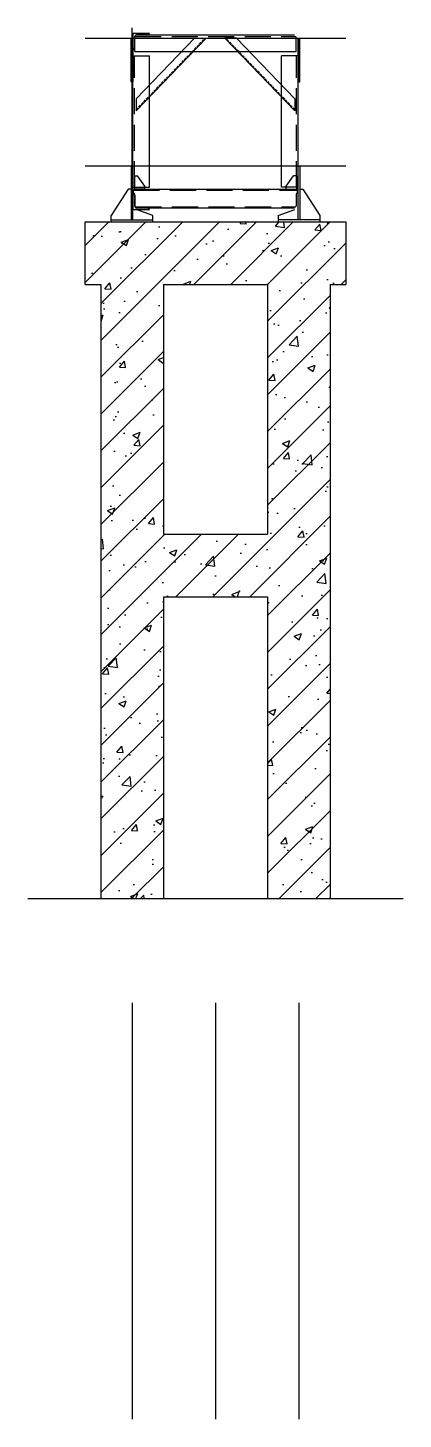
# Model space of a CAD drawing. Extents: x 23521 to 169118, y -86502 to 21244.
# Drawn here: x 54721 to 58321, y -28326 to -14962 of the extents above; entities that cross this region are included whole.
import ezdxf

# ---------------------------------------------------------------- set-up
doc = ezdxf.new("R2010")
doc.units = 0
doc.header["$LTSCALE"] = 1000
doc.header["$MEASUREMENT"] = 0
doc.linetypes.add('DASH', pattern=[0.35, 0.25, -0.1])
doc.layers.add('AXIS', color=3, linetype='Continuous')
doc.layers.add('DOTE', color=1, linetype='Continuous')

msp = doc.modelspace()

# ---------------------------------------------------------------- hatches: boundary and pattern name
h = msp.add_hatch()
h.set_pattern_fill('钢筋混凝土', color=256, scale=100, style=0)
h.set_pattern_definition([(45, (0, -3735.23), (-176.7767, 176.7767), []), (50, (0, -3735.2), (717.26, -62.752), [75, -825]), (355, (0, -3735.2), (-138.751, 752.192), [60, -660]), (100.4514, (59.8, -3740.45), (578.509, 689.4395), [63.74, -701.142]), (46.1842, (0, -3535.2), (1067.241, -165.519), [112.5, -1237.5]), (96.6356, (88.9, -3549), (934.663, 974.118), [95.61, -1051.713]), (351.1842, (0, -3535.2), (934.662, 974.119), [90, -990]), (21, (100, -3585.2), (596.907, -402.619), [75, -825]), (326, (100, -3585.2), (243.315, 725.15), [60, -660]), (71.4514, (149.74, -3618.8), (840.223, 322.5305), [63.74, -701.142]), (37.5, (0, -3735.23), (12.1599, 332.8939), [0, -652, 0, -670, 0, -662.5]), (7.5, (0, -3735.23), (263.0695, 394.4117), [0, -382, 0, -637, 0, -252.5]), (327.5, (-223, -3735.23), (533.8224, -22.5549), [0, -250, 0, -780, 0, -1035]), (317.5, (-323, -3735.23), (583.186, 100.105), [0, -325, 0, -518, 0, -735])])
h.paths.add_polyline_path([(55420.6, -23325.9), (56020.6, -23325.9), (56020.6, -20425.9), (57020.6, -20425.9), (57020.6, -23325.9), (57620.6, -23325.9), (57620.6, -17425.9), (57770.6, -17425.9), (57770.6, -16825.9), (55270.6, -16825.9), (55270.6, -17425.9), (55420.6, -17425.9)])
h.paths.add_polyline_path([(56020.6, -17425.9), (56020.6, -19825.9), (57020.6, -19825.9), (57020.6, -17425.9)], flags=17)

# ---------------------------------------------------------------- linework, layer by layer
at = {"color": 4}
for p, q in [((55720.6, -16285.9), (55720.6, -14961.7)), ((55759.6, -15642.9), (56320.6, -15060.9)), ((55759.6, -15758.1), (56431.7, -15060.9)), ((56320.6, -15060.9), (56431.7, -15060.9)), ((57281.6, -15758.1), (56609.4, -15060.9)), ((56720.6, -15060.9), (56609.4, -15060.9)), ((57281.6, -15642.9), (56720.6, -15060.9)), ((55759.6, -15642.9), (55759.6, -15758.1)), ((57281.6, -15642.9), (57281.6, -15758.1))]:
    msp.add_line(p, q, dxfattribs=at)
at = {"color": 3}
for p, q in [((55888.6, -15015.9), (55728.6, -15015.9)), ((55728.6, -15015.9), (55728.6, -15175.9)), ((55742.6, -15051), (55742.6, -15156.7)), ((55747.6, -15189.9), (55747.6, -15051.4)), ((55865.9, -15029.9), (55762.6, -15029.9)), ((55762.6, -15029.9), (57278.5, -15029.9)), ((57293.6, -15189.9), (57293.6, -15051.4)), ((55747.6, -15189.9), (57293.6, -15189.9)), ((55728.6, -16545.9), (55728.6, -16705.9)), ((55733.6, -16511.9), (57307.6, -16511.9)), ((55742.6, -16568.5), (55742.6, -16671.9)), ((55747.6, -16568.1), (55747.6, -16671.4)), ((57293.6, -16568.1), (57293.6, -16671.4)), ((55763.7, -16691.9), (55869.4, -16691.9)), ((55763.7, -16691.9), (57277.5, -16691.9)), ((55768.7, -16691.9), (55768.7, -16681.4)), ((57272.5, -16691.9), (57272.5, -16681.4)), ((55728.6, -16705.9), (55888.6, -16705.9)), ((55920.6, -16765.9), (55758.6, -16705.9)), ((57120.6, -16765.9), (57282.6, -16705.9)), ((57120.6, -16765.9), (57120.6, -16805.9)), ((57120.6, -16805.9), (57120.6, -16825.9)), ((57520.6, -16765.9), (57520.6, -16805.9)), ((57520.6, -16805.9), (57520.6, -16825.9))]:
    msp.add_line(p, q, dxfattribs=at)
at = {"color": 2}
for p, q in [((55728.6, -16491.9), (55728.6, -15060.9)), ((57312.6, -16491.9), (57312.6, -15060.9)), ((55888.6, -16491.9), (55888.6, -15229.9)), ((57152.6, -16491.9), (57152.6, -15229.9))]:
    msp.add_line(p, q, dxfattribs=at)
at = {"color": 3, "linetype": 'DASH'}
for p, q in [((55750.4, -15043.9), (57290.8, -15043.9)), ((55733.6, -16522.4), (57307.6, -16522.4)), ((55753.2, -16681.4), (57288, -16681.4))]:
    msp.add_line(p, q, dxfattribs=at)
at = {"color": 3, "linetype": 'DASH', "ltscale": 0.1}
for p, q in [((55759.6, -15748), (56422, -15060.9)), ((57281.6, -15748), (56619.2, -15060.9))]:
    msp.add_line(p, q, dxfattribs=at)
at = {"color": 2, "linetype": 'DASH'}
for p, q in [((55728.6, -15229.9), (55888.6, -15229.9)), ((55742.6, -16491.9), (55742.6, -15229.9)), ((57312.6, -15229.9), (57152.6, -15229.9)), ((57298.6, -16491.9), (57298.6, -15229.9)), ((55728.6, -16491.9), (55888.6, -16491.9)), ((57312.6, -16491.9), (57152.6, -16491.9))]:
    msp.add_line(p, q, dxfattribs=at)
at = {"color": 6, "linetype": 'DASH'}
for p, q in [((55742.6, -16381.9), (55772.6, -16381.9)), ((55742.6, -16381.9), (55742.6, -16511.9)), ((55842.6, -16481.9), (55772.6, -16381.9)), ((57198.6, -16481.9), (57268.6, -16381.9)), ((57298.6, -16381.9), (57268.6, -16381.9)), ((57298.6, -16381.9), (57298.6, -16511.9)), ((55842.6, -16511.9), (55742.6, -16511.9)), ((55842.6, -16511.9), (55842.6, -16481.9)), ((57198.6, -16511.9), (57198.6, -16481.9)), ((57198.6, -16511.9), (57298.6, -16511.9))]:
    msp.add_line(p, q, dxfattribs=at)
for p, q in [((55682.6, -16511.9), (55520.6, -16765.9)), ((57358.6, -16511.9), (57520.6, -16765.9)), ((55520.6, -16825.9), (55520.6, -16765.9)), ((55920.6, -16825.9), (55920.6, -16765.9))]:
    msp.add_line(p, q)
at = {"color": 4}
for points in [[(55712.6, -15070.9), (55728.6, -15070.9), (55728.6, -15480.9), (55712.6, -15480.9)], [(57328.6, -15070.9), (57312.6, -15070.9), (57312.6, -15480.9), (57328.6, -15480.9)]]:
    msp.add_lwpolyline(points, close=True, dxfattribs=at)
for points in [[(55728.6, -16285.9), (55712.6, -16285.9), (55712.6, -16805.9), (55728.6, -16805.9)], [(57312.6, -16285.9), (57328.6, -16285.9), (57328.6, -16805.9), (57312.6, -16805.9)]]:
    msp.add_lwpolyline(points, close=True)
for points in [[(55733.6, -16543.5), (55733.6, -16511.9)], [(57307.6, -16543.5), (57307.6, -16511.9)]]:
    msp.add_lwpolyline(points)
at = {"color": 3}
for centre, radius, start, end in [((55767.5, -15054.6), 25.2, 101.26773, 171.73141), ((55767.5, -15054.6), 20.2, 147.96055, 170.7628), ((55858.8, -14993.1), 37.5, 280.9483, 322.54348), ((57273.6, -15054.6), 20.2, 9.2372, 32.03945), ((55708.6, -15146.6), 35.5, 304.3238, 343.47249), ((55705.8, -16575.6), 37.5, 10.9483, 52.54348), ((55705.8, -16575.6), 42.5, 10.28179, 49.13405), ((57335.4, -16575.6), 42.5, 130.86595, 169.71821), ((55767.3, -16666.9), 25.2, 191.26773, 261.73141), ((55766.9, -16667.1), 19.8, 192.30322, 225.95404), ((55859.3, -16725.9), 35.5, 34.3238, 73.47249), ((57274.2, -16667.1), 19.8, 314.04596, 347.69678)]:
    msp.add_arc(centre, radius, start, end, dxfattribs=at)
at = {"layer": 'AXIS'}
for p, q in [((55720.6, -24325.9), (55720.6, -28325.9)), ((56520.6, -24325.9), (56520.6, -28325.9)), ((57320.6, -24325.9), (57320.6, -28325.9))]:
    msp.add_line(p, q, dxfattribs=at)
at = {"layer": 'DOTE'}
for p, q in [((55270.6, -15060.9), (57770.6, -15060.9)), ((55270.6, -16285.9), (57770.6, -16285.9)), ((55712.6, -16511.9), (55682.6, -16511.9)), ((57328.6, -16511.9), (57358.6, -16511.9)), ((55270.6, -16825.9), (57770.6, -16825.9)), ((55270.6, -17425.9), (55270.6, -16825.9)), ((55520.6, -16805.9), (55920.6, -16805.9)), ((57520.6, -16805.9), (57120.6, -16805.9)), ((57770.6, -16825.9), (57770.6, -17425.9)), ((55270.6, -17425.9), (55420.6, -17425.9)), ((55420.6, -17425.9), (55420.6, -23325.9)), ((56020.6, -17425.9), (57020.6, -17425.9)), ((56020.6, -17425.9), (56020.6, -19825.9)), ((57020.6, -17425.9), (57020.6, -19825.9)), ((57620.6, -17425.9), (57770.6, -17425.9)), ((57620.6, -17425.9), (57620.6, -23325.9)), ((56020.6, -19825.9), (57020.6, -19825.9)), ((56020.6, -20425.9), (56020.6, -23325.9)), ((56020.6, -20425.9), (57020.6, -20425.9)), ((57020.6, -20425.9), (57020.6, -23325.9)), ((54720.6, -23325.9), (58320.6, -23325.9))]:
    msp.add_line(p, q, dxfattribs=at)

doc.saveas('drawing.dxf')
